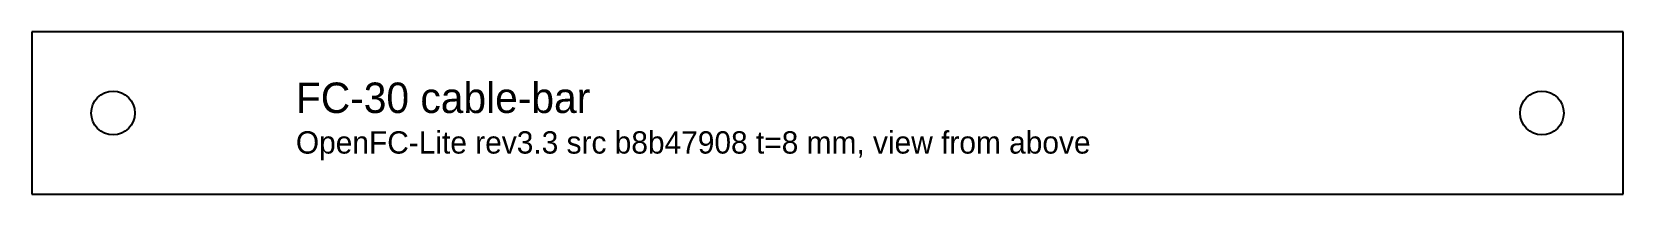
# Model space of a CAD drawing. Header units: millimetres. Extents: x -78 to 78, y -8 to 8.
import ezdxf

# ---------------------------------------------------------------- set-up
doc = ezdxf.new("R2010")
doc.units = ezdxf.units.MM

msp = doc.modelspace()

# ---------------------------------------------------------------- linework, layer by layer
at = {"layer": 'CUT'}
for p, q in [((78.342, 8), (-78.342, 8)), ((-78.342, 8), (-78.342, -8)), ((78.342, -8), (78.342, 8)), ((-78.342, -8), (78.342, -8))]:
    msp.add_line(p, q, dxfattribs=at)
for centre in [(-70.342, 0), (70.342, 0)]:
    msp.add_circle(centre, 2.15, dxfattribs=at)

# ---------------------------------------------------------------- texts
at = {"layer": 'ENGRAVE'}
for s, height, p in [('FC-30 cable-bar', 3, (-52.342, 0)), ('OpenFC-Lite rev3.3 src b8b47908 t=8 mm, view from above', 2.2, (-52.342, -4))]:
    msp.add_text(s, height=height, dxfattribs=at).set_placement(p)

doc.saveas('drawing.dxf')
